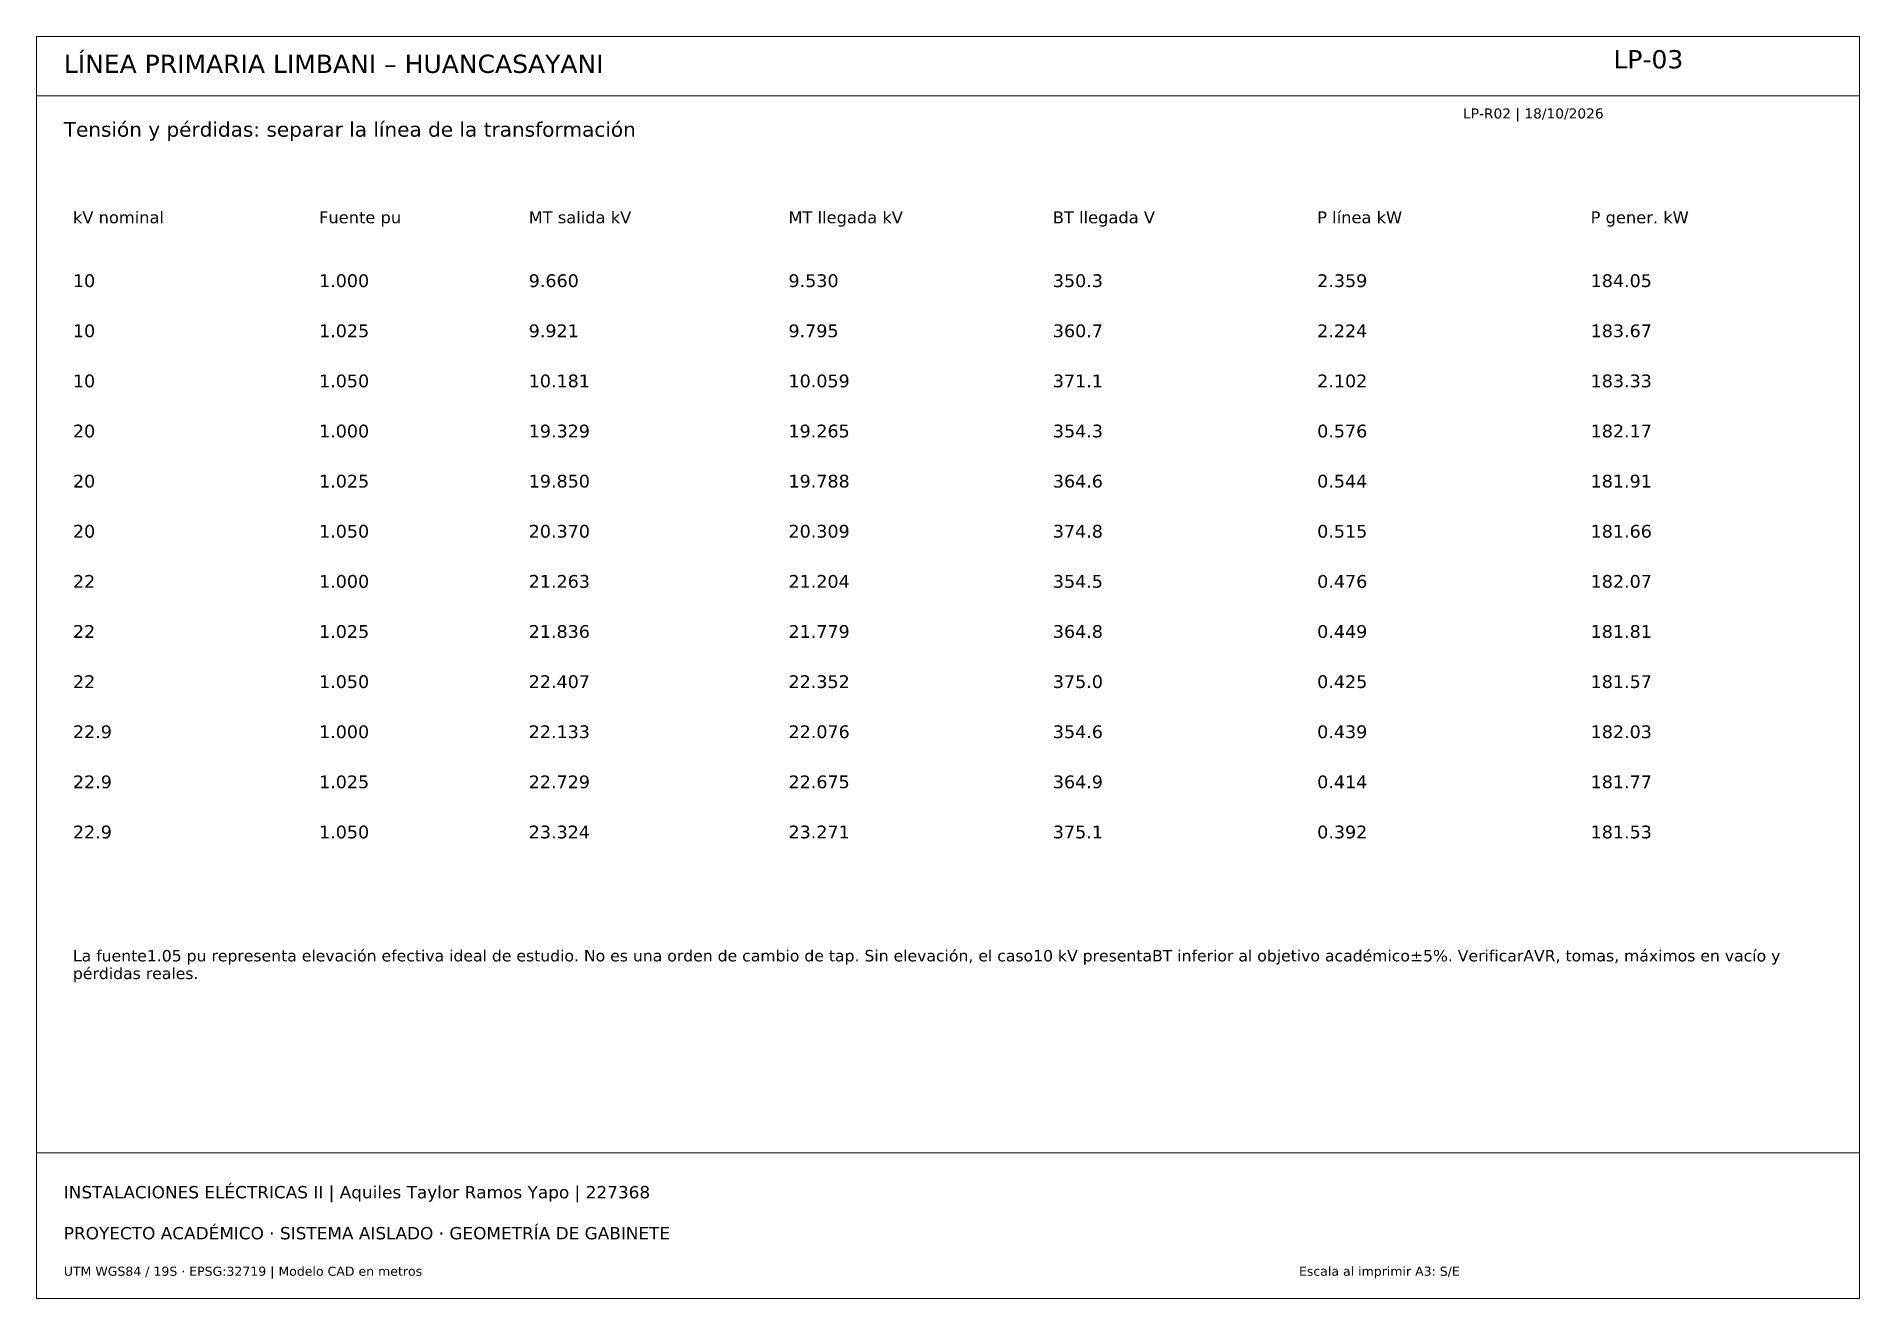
# Paper-space layout 'LP-03' of a CAD drawing. Header units: metres, sheet in millimetres. Extents: x 10 to 410, y 10 to 287.
import ezdxf

# ---------------------------------------------------------------- set-up
doc = ezdxf.new("R2010")
doc.units = ezdxf.units.M
for name, color, linetype, lineweight, true_color in [('ALERTA', 7, 'Continuous', 13, 0xc56b20), ('MARCO', 7, 'Continuous', 13, 0x163b55), ('TEXTO', 7, 'Continuous', 13, 0x163b55)]:
    doc.layers.add(name, color=color, linetype=linetype, lineweight=lineweight, true_color=true_color)
doc.styles.add('LP-TEXTO', font='DejaVuSans.ttf')

psp = doc.layouts.new('LP-03')

# ---------------------------------------------------------------- linework, layer by layer
at = {"layer": 'MARCO'}
psp.add_lwpolyline([(10, 10), (410, 10), (410, 287), (10, 287)], close=True, dxfattribs=at)
for points in [[(10, 274), (410, 274)], [(10, 42), (410, 42)]]:
    psp.add_lwpolyline(points, dxfattribs=at)

# ---------------------------------------------------------------- texts
at = {"layer": 'ALERTA', "style": 'LP-TEXTO'}
psp.add_text('PROYECTO ACADÉMICO · SISTEMA AISLADO · GEOMETRÍA DE GABINETE', height=2.7, dxfattribs=at).set_placement((16, 23))
at = {"layer": 'TEXTO', "style": 'LP-TEXTO'}
for s, height, p in [('LÍNEA PRIMARIA LIMBANI – HUANCASAYANI', 4, (16, 279)), ('LP-03', 4, (356, 280)), ('Tensión y pérdidas: separar la línea de la transformación', 3.2, (16, 265)), ('LP-R02 | 18/10/2026', 2.2, (323, 269)), ('kV nominal', 2.6, (18, 246)), ('Fuente pu', 2.6, (72, 246)), ('MT salida kV', 2.6, (118, 246)), ('MT llegada kV', 2.6, (175, 246)), ('BT llegada V', 2.6, (233, 246)), ('P línea kW', 2.6, (291, 246)), ('P gener. kW', 2.6, (351, 246)), ('10', 2.8, (18, 232)), ('1.000', 2.8, (72, 232)), ('9.660', 2.8, (118, 232)), ('9.530', 2.8, (175, 232)), ('350.3', 2.8, (233, 232)), ('2.359', 2.8, (291, 232)), ('184.05', 2.8, (351, 232)), ('10', 2.8, (18, 221)), ('1.025', 2.8, (72, 221)), ('9.921', 2.8, (118, 221)), ('9.795', 2.8, (175, 221)), ('360.7', 2.8, (233, 221)), ('2.224', 2.8, (291, 221)), ('183.67', 2.8, (351, 221)), ('10', 2.8, (18, 210)), ('1.050', 2.8, (72, 210)), ('10.181', 2.8, (118, 210)), ('10.059', 2.8, (175, 210)), ('371.1', 2.8, (233, 210)), ('2.102', 2.8, (291, 210)), ('183.33', 2.8, (351, 210)), ('20', 2.8, (18, 199)), ('1.000', 2.8, (72, 199)), ('19.329', 2.8, (118, 199)), ('19.265', 2.8, (175, 199)), ('354.3', 2.8, (233, 199)), ('0.576', 2.8, (291, 199)), ('182.17', 2.8, (351, 199)), ('20', 2.8, (18, 188)), ('1.025', 2.8, (72, 188)), ('19.850', 2.8, (118, 188)), ('19.788', 2.8, (175, 188)), ('364.6', 2.8, (233, 188)), ('0.544', 2.8, (291, 188)), ('181.91', 2.8, (351, 188)), ('20', 2.8, (18, 177)), ('1.050', 2.8, (72, 177)), ('20.370', 2.8, (118, 177)), ('20.309', 2.8, (175, 177)), ('374.8', 2.8, (233, 177)), ('0.515', 2.8, (291, 177)), ('181.66', 2.8, (351, 177)), ('22', 2.8, (18, 166)), ('1.000', 2.8, (72, 166)), ('21.263', 2.8, (118, 166)), ('21.204', 2.8, (175, 166)), ('354.5', 2.8, (233, 166)), ('0.476', 2.8, (291, 166)), ('182.07', 2.8, (351, 166)), ('22', 2.8, (18, 155)), ('1.025', 2.8, (72, 155)), ('21.836', 2.8, (118, 155)), ('21.779', 2.8, (175, 155)), ('364.8', 2.8, (233, 155)), ('0.449', 2.8, (291, 155)), ('181.81', 2.8, (351, 155)), ('22', 2.8, (18, 144)), ('1.050', 2.8, (72, 144)), ('22.407', 2.8, (118, 144)), ('22.352', 2.8, (175, 144)), ('375.0', 2.8, (233, 144)), ('0.425', 2.8, (291, 144)), ('181.57', 2.8, (351, 144)), ('22.9', 2.8, (18, 133)), ('1.000', 2.8, (72, 133)), ('22.133', 2.8, (118, 133)), ('22.076', 2.8, (175, 133)), ('354.6', 2.8, (233, 133)), ('0.439', 2.8, (291, 133)), ('182.03', 2.8, (351, 133)), ('22.9', 2.8, (18, 122)), ('1.025', 2.8, (72, 122)), ('22.729', 2.8, (118, 122)), ('22.675', 2.8, (175, 122)), ('364.9', 2.8, (233, 122)), ('0.414', 2.8, (291, 122)), ('181.77', 2.8, (351, 122)), ('22.9', 2.8, (18, 111)), ('1.050', 2.8, (72, 111)), ('23.324', 2.8, (118, 111)), ('23.271', 2.8, (175, 111)), ('375.1', 2.8, (233, 111)), ('0.392', 2.8, (291, 111)), ('181.53', 2.8, (351, 111)), ('La fuente1.05 pu representa elevación efectiva ideal de estudio. No es una orden de cambio de tap. Sin elevación, el caso10 kV presentaBT inferior al objetivo académico±5%. VerificarAVR, tomas, máximos en vacío y', 2.5, (18, 84)), ('pérdidas reales.', 2.5, (18, 80.12)), ('INSTALACIONES ELÉCTRICAS II | Aquiles Taylor Ramos Yapo | 227368', 2.7, (16, 32)), ('UTM WGS84 / 19S · EPSG:32719 | Modelo CAD en metros', 2, (16, 15)), ('Escala al imprimir A3: S/E', 2, (287, 15))]:
    psp.add_text(s, height=height, dxfattribs=at).set_placement(p)

doc.saveas('drawing.dxf')
